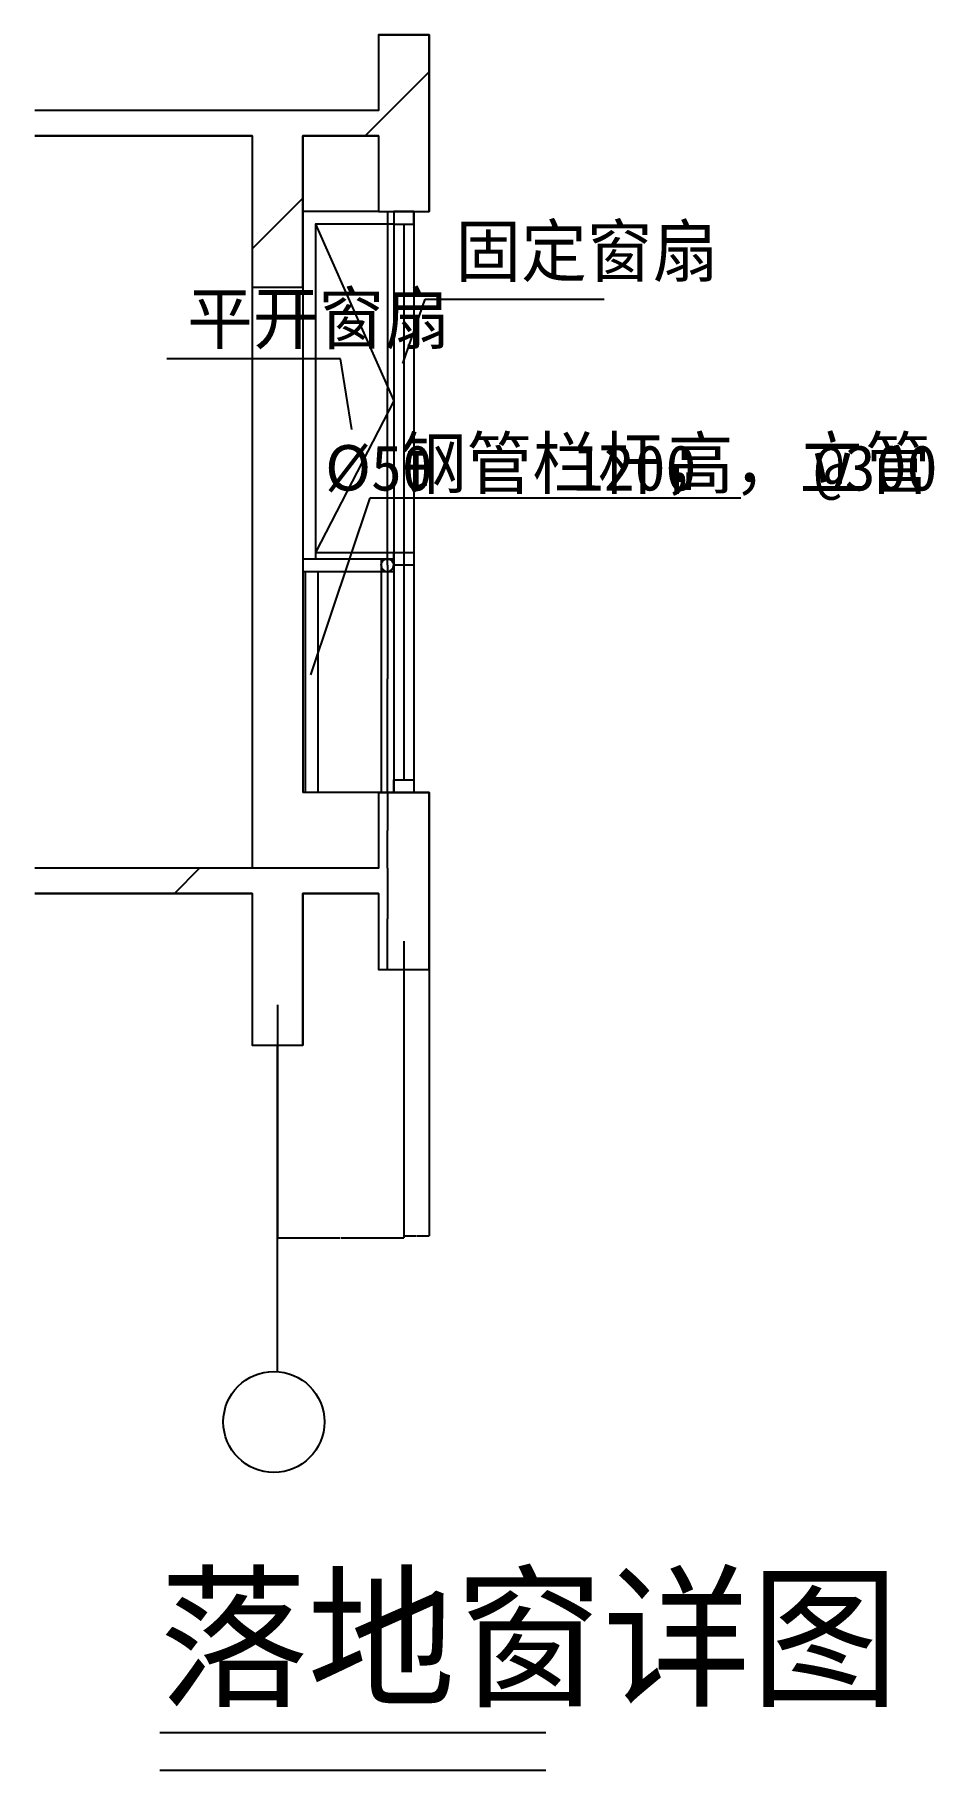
# Model space of a CAD drawing. Header units: metres. Extents: x 25653 to 29212, y 2529 to 9400.
import ezdxf

# ---------------------------------------------------------------- set-up
doc = ezdxf.new("R2010")
doc.units = ezdxf.units.M
for name, color, linetype in [('AXIS', 3, 'Continuous'), ('PUB_DIM', 3, 'Continuous'), ('PUB_TEXT', 7, 'Continuous'), ('PUB_WALL', 255, 'Continuous'), ('WALL', 255, 'Continuous')]:
    doc.layers.add(name, color=color, linetype=linetype)
doc.dimstyles.get("Standard").update_dxf_attribs({"dimtxt": 2.5, "dimasz": 2.5, "dimexe": 1.25, "dimexo": 0.625, "dimtad": 1, "dimcen": 2.5, "dimazin": 3, "dimtfac": 1, "dimtmove": 0, "dimatfit": 3})
pattern_1 = [(45, (0, 0), (-1122.53, 1122.53), [])]

# ---------------------------------------------------------------- blocks, each defined once
blk = doc.blocks.new('_AXISO')
blk.add_circle((0, 0), 0.5)
blk = doc.blocks.new('*D1')
for p, q in [((26613.45, 5559.1), (26613.45, 4637.55)), ((27113.45, 5559.1), (27113.45, 4637.55)), ((26613.7, 4637.55), (26861.95, 4637.55)), ((26864.95, 4637.55), (27113.2, 4637.55))]:
    blk.add_line(p, q)
at = {"layer": 'Defpoints'}
for p in [(26613.45, 5559.1), (27113.45, 5559.1), (26613.45, 4637.55)]:
    blk.add_point(p, dxfattribs=at)
at = {"layer": 'PUB_DIM', "insert": (26863.45, 4637.55), "char_height": 1, "attachment_point": 5}
blk.add_mtext('500', dxfattribs=at)
blk = doc.blocks.new('*D2')
for p, q in [((27113.45, 5812.25), (27113.45, 4645.44)), ((27213.45, 5812.25), (27213.45, 4645.44)), ((27113.7, 4645.44), (27161.95, 4645.44)), ((27164.95, 4645.44), (27213.2, 4645.44))]:
    blk.add_line(p, q)
at = {"layer": 'Defpoints'}
for p in [(27113.45, 5812.25), (27213.45, 5812.25), (27113.45, 4645.44)]:
    blk.add_point(p, dxfattribs=at)
at = {"layer": 'PUB_DIM', "insert": (27163.45, 4645.44), "char_height": 1, "attachment_point": 5}
blk.add_mtext('100', dxfattribs=at)
blk = doc.blocks.new('*D3')
for p, q in [((27048.19, 8700), (27048.19, 8000)), ((27047.94, 8000), (27047.69, 8000)), ((27048.19, 7300), (27048.19, 8000)), ((27048.19, 8000), (27048.19, 8000)), ((27048.44, 8000), (27048.69, 8000))]:
    blk.add_line(p, q)
at = {"layer": 'Defpoints'}
for p in [(27048.19, 8700), (27048.19, 8000), (27048.19, 7300)]:
    blk.add_point(p, dxfattribs=at)
at = {"layer": 'PUB_DIM', "insert": (27048.19, 8001.125), "char_height": 1, "attachment_point": 5}
blk.add_mtext('0', dxfattribs=at)
blk = doc.blocks.new('*D4')
for p, q in [((27048.19, 6100), (27048.19, 5900.32)), ((27047.94, 5900.32), (27047.69, 5900.32)), ((27048.19, 5700), (27048.19, 5900.32)), ((27048.19, 5900.32), (27048.19, 5900.32)), ((27048.44, 5900.32), (27048.69, 5900.32))]:
    blk.add_line(p, q)
at = {"layer": 'Defpoints'}
for p in [(27048.19, 6100), (27048.19, 5900.32), (27048.19, 5700)]:
    blk.add_point(p, dxfattribs=at)
at = {"layer": 'PUB_DIM', "insert": (27048.19, 5901.445), "char_height": 1, "attachment_point": 5}
blk.add_mtext('0', dxfattribs=at)
blk = doc.blocks.new('*D5')
for p, q in [((27048.19, 6400), (27048.19, 6250)), ((27047.94, 6250), (27047.69, 6250)), ((27048.19, 6100), (27048.19, 6250)), ((27048.19, 6250), (27048.19, 6250)), ((27048.44, 6250), (27048.69, 6250))]:
    blk.add_line(p, q)
at = {"layer": 'Defpoints'}
for p in [(27048.19, 6400), (27048.19, 6250), (27048.19, 6100)]:
    blk.add_point(p, dxfattribs=at)
at = {"layer": 'PUB_DIM', "insert": (27048.19, 6251.125), "char_height": 1, "attachment_point": 5}
blk.add_mtext('0', dxfattribs=at)
blk = doc.blocks.new('*D6')
for p, q in [((27048.19, 7300), (27048.19, 6850)), ((27047.94, 6850), (27047.69, 6850)), ((27048.19, 6400), (27048.19, 6850)), ((27048.19, 6850), (27048.19, 6850)), ((27048.44, 6850), (27048.69, 6850))]:
    blk.add_line(p, q)
at = {"layer": 'Defpoints'}
for p in [(27048.19, 7300), (27048.19, 6850), (27048.19, 6400)]:
    blk.add_point(p, dxfattribs=at)
at = {"layer": 'PUB_DIM', "insert": (27048.19, 6851.125), "char_height": 1, "attachment_point": 5}
blk.add_mtext('900', dxfattribs=at)

msp = doc.modelspace()

# ---------------------------------------------------------------- hatches: boundary and pattern name
at = {"layer": 'PUB_TEXT'}
h = msp.add_hatch(dxfattribs=at)
h.set_pattern_fill('AN31C', scale=500)
h.set_pattern_definition(pattern_1)
h.paths.add_polyline_path([(27213.45, 9400), (27013.45, 9400), (27013.45, 9100), (25652.98, 9100), (25652.98, 9000), (26513.45, 9000), (26513.45, 8400), (26713.45, 8400), (26713.45, 9000), (27013.45, 9000), (27013.45, 8700), (27213.45, 8700)])
h = msp.add_hatch(dxfattribs=at)
h.set_pattern_fill('AN31C', scale=500)
h.set_pattern_definition(pattern_1)
h.paths.add_polyline_path([(26713.45, 6000), (27013.45, 6000), (27013.45, 5700), (27213.45, 5700), (27213.45, 6400), (27013.45, 6400), (27013.45, 6100), (25652.98, 6100), (25652.98, 6000), (26513.45, 6000), (26513.45, 5400.43), (26713.45, 5400.43)])

# ---------------------------------------------------------------- linework, layer by layer
for p, q in [((27073.45, 8700), (27073.45, 6400)), ((27153.45, 8700), (27153.45, 6400)), ((27113.45, 8650), (27113.45, 6450)), ((26713.45, 7325), (27073.45, 7325)), ((26763.45, 7350), (27073.45, 7350)), ((27023.45, 7325), (27023.45, 6400)), ((27073.45, 7325), (27073.45, 6400)), ((26713.45, 7275), (27073.45, 7275)), ((26723.45, 7275), (26723.45, 6400)), ((26773.45, 7275), (26773.45, 6400)), ((27013.45, 6400), (26713.45, 6400))]:
    msp.add_line(p, q)
for points in [[(27073.45, 8700), (27073.45, 8650), (27153.45, 8650), (27153.45, 8700)], [(27073.45, 7300), (27073.45, 7350), (27153.45, 7350), (27153.45, 7300)], [(27073.45, 6400), (27073.45, 6450), (27153.45, 6450), (27153.45, 6400)]]:
    msp.add_lwpolyline(points, close=True)
for points in [[(27023.45, 7300, -1), (27073.45, 7300)], [(27023.45, 7300, 1), (27073.45, 7300)]]:
    msp.add_lwpolyline(points, format="xyb")
at = {"layer": 'AXIS'}
msp.add_line((26613.45, 4108.46), (26613.45, 5400.43), dxfattribs=at)
at = {"layer": 'PUB_TEXT'}
for p, q in [((26513.45, 8400), (26513.45, 6100)), ((27109.89, 8098.53), (27197.57, 8353.75)), ((27197.57, 8353.75), (27906.61, 8353.75)), ((26862.26, 8117.44), (26175.86, 8117.44)), ((26907.18, 7836.86), (26862.26, 8117.44)), ((26745.08, 6866.5), (26980.57, 7566.58)), ((26980.57, 7566.58), (28446.48, 7566.58))]:
    msp.add_line(p, q, dxfattribs=at)
for points in [[(27013.45, 8700), (26713.45, 8700), (26713.45, 6400)], [(27073.45, 8650), (26763.45, 8650), (26763.45, 7325)], [(26763.45, 8650), (27073.45, 7950), (26763.45, 7350)], [(26147.39, 2679.47), (27675.14, 2679.47)], [(26147.39, 2529.47), (27675.14, 2529.47)]]:
    msp.add_lwpolyline(points, dxfattribs=at)
at = {"layer": 'PUB_WALL'}
for points in [[(25652.98, 9000), (26513.45, 9000), (26513.45, 8400), (26713.45, 8400), (26713.45, 9000), (27013.45, 9000), (27013.45, 8700), (27213.45, 8700), (27213.45, 9400), (27013.45, 9400), (27013.45, 9100), (25652.98, 9100)], [(25652.98, 6000), (26513.45, 6000), (26513.45, 5400.43), (26713.45, 5400.43), (26713.45, 6000), (27013.45, 6000), (27013.45, 5700), (27213.45, 5700), (27213.45, 6400), (27013.45, 6400), (27013.45, 6100), (25652.98, 6100)]]:
    msp.add_lwpolyline(points, dxfattribs=at)
at = {"layer": 'WALL'}
for p, q in [((27013.45, 9400), (27013.45, 9100)), ((27013.45, 9400), (27213.45, 9400)), ((27213.45, 9400), (27213.45, 8700)), ((27013.45, 9100), (25652.98, 9100)), ((26513.45, 9000), (25652.98, 9000)), ((26513.45, 9000), (26513.45, 8400)), ((26713.45, 9000), (26713.45, 8400)), ((27013.45, 9000), (26713.45, 9000)), ((27013.45, 9000), (27013.45, 8700)), ((27013.45, 8700), (27213.45, 8700)), ((26513.45, 8400), (26713.45, 8400)), ((27013.45, 6400), (27013.45, 6100)), ((27013.45, 6400), (27213.45, 6400)), ((27213.45, 6400), (27213.45, 5700)), ((27013.45, 6100), (25652.98, 6100)), ((26513.45, 6000), (25652.98, 6000)), ((26513.45, 6000), (26513.45, 5400.43)), ((26713.45, 6000), (26713.45, 5400.43)), ((27013.45, 6000), (26713.45, 6000)), ((27013.45, 6000), (27013.45, 5700)), ((27013.45, 5700), (27213.45, 5700)), ((26513.45, 5400.43), (26713.45, 5400.43))]:
    msp.add_line(p, q, dxfattribs=at)

# ---------------------------------------------------------------- block references
at = {"layer": 'AXIS', "xscale": 400, "yscale": 400, "zscale": 400}
msp.add_blockref('_AXISO', (26599.2, 3908.46), dxfattribs=at)

# ---------------------------------------------------------------- texts
at = {"layer": 'PUB_TEXT'}
for s, height, p in [('固定窗扇', 200, (27317.57, 8443.75)), ('平开窗扇', 200, (26255.86, 8177.44)), ('钢管栏杆，', 200, (27101.26, 7603.49)), ('高，立管', 200, (28158.26, 7603.49)), ('%%c50', 180, (26801.66, 7595.63)), ('1200', 180, (27781.48, 7595.63)), ('@300', 180, (28735.49, 7595.63)), ('落地窗详图', 450, (26147.39, 2829.47))]:
    msp.add_text(s, height=height, dxfattribs=at).set_placement(p)

# ---------------------------------------------------------------- dimensions: what is measured, and where the dimension line sits
at = {"layer": 'PUB_DIM'}
for base, p1, p2, picture, middle in [((27048.19, 8000), (27048.19, 8700), (27048.19, 7300), '*D3', (27048.19, 8001.125)), ((27048.19, 6250), (27048.19, 6400), (27048.19, 6100), '*D5', (27048.19, 6251.125)), ((27048.19, 5900.32), (27048.19, 6100), (27048.19, 5700), '*D4', (27048.19, 5901.445)), ((27113.45, 4645.44), (27113.45, 5812.25), (27213.45, 5812.25), '*D2', (27163.45, 4645.44)), ((26613.45, 4637.55), (26613.45, 5559.1), (27113.45, 5559.1), '*D1', (26863.45, 4637.55))]:
    dim = msp.add_linear_dim(base=base, p1=p1, p2=p2, dimstyle='Standard', dxfattribs=at)
    dim.commit()
    dim.dimension.update_dxf_attribs({"geometry": picture, "text_midpoint": middle})
dim = msp.add_linear_dim(base=(27048.19, 6850), p1=(27048.19, 7300), p2=(27048.19, 6400), text='900', dimstyle='Standard', dxfattribs=at)
dim.commit()
dim.dimension.update_dxf_attribs({"geometry": '*D6', "text_midpoint": (27048.19, 6851.125)})

doc.saveas('drawing.dxf')
